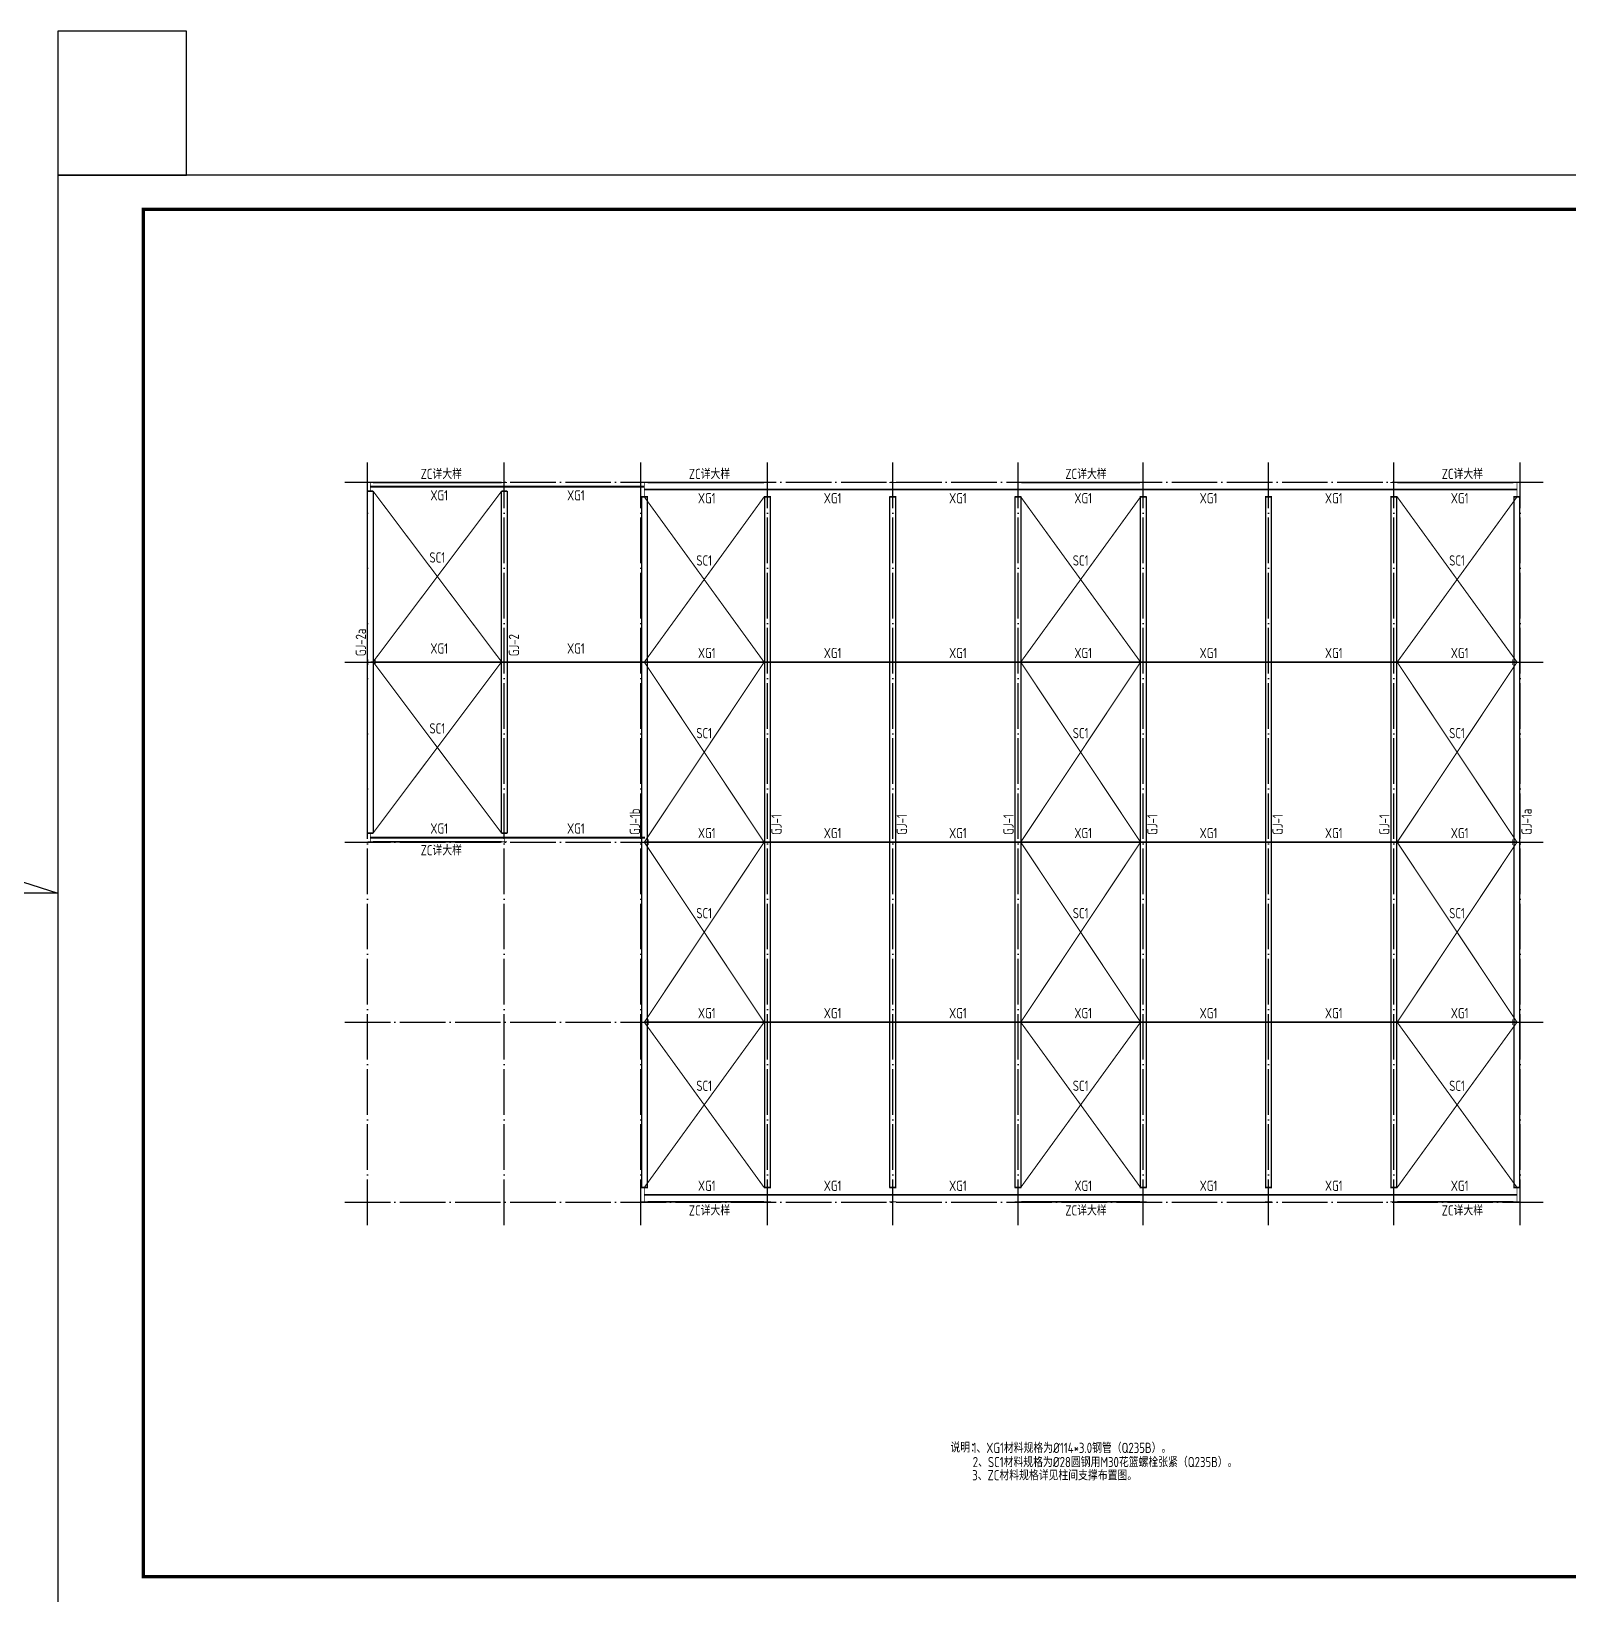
# Model space of a CAD drawing. Extents: x 9752569 to 9923256, y 1590558 to 2510207.
# Drawn here: x 9810635 to 9878127, y 1996345 to 2064945 of the extents above; entities that cross this region are included whole.
import ezdxf

# ---------------------------------------------------------------- set-up
doc = ezdxf.new("R2010")
doc.units = 0
doc.header["$LTSCALE"] = 1000
doc.header["$MEASUREMENT"] = 0
doc.linetypes.add('DOTE', pattern=[2.42, 2, -0.2, 0.02, -0.2])
for name, color, linetype in [('DOTE', 8, 'DOTE'), ('PUB_TEXT', 7, 'CONTINUOUS'), ('PUB_TITLE', 4, 'CONTINUOUS'), ('ZC', 6, 'CONTINUOUS'), ('屋面支撑', 1, 'CONTINUOUS'), ('柱', 2, 'CONTINUOUS'), ('梁', 4, 'CONTINUOUS'), ('系杆', 7, 'CONTINUOUS')]:
    doc.layers.add(name, color=color, linetype=linetype)
doc.styles.add('TSSD_DIMENSION', font='atssdeng.shx', dxfattribs={"width": 0.7, "bigfont": 'atssdchn.shx'})
doc.styles.add('TSSD_REIN', font='atssdeng.shx', dxfattribs={"width": 0.7, "bigfont": 'atssdchn.shx'})

msp = doc.modelspace()

# ---------------------------------------------------------------- hatches: boundary and pattern name
at = {"layer": '柱'}
for color, points in [(2, [(9825641.1, 2045165.1), (9825401.1, 2045165.1), (9825401.1, 2045133.1), (9825509.1, 2045133.1), (9825509.1, 2044797.1), (9825401.1, 2044797.1), (9825401.1, 2044765.1), (9825641.1, 2044765.1), (9825641.1, 2044797.1), (9825533.1, 2044797.1), (9825533.1, 2045133.1), (9825641.1, 2045133.1)]), (2, [(9831521.1, 2045165.1), (9831281.1, 2045165.1), (9831281.1, 2045133.1), (9831389.1, 2045133.1), (9831389.1, 2044797.1), (9831281.1, 2044797.1), (9831281.1, 2044765.1), (9831521.1, 2044765.1), (9831521.1, 2044797.1), (9831413.1, 2044797.1), (9831413.1, 2045133.1), (9831521.1, 2045133.1)]), (2, [(9837701.1, 2045165.1), (9837401.1, 2045165.1), (9837401.1, 2045133.1), (9837539.1, 2045133.1), (9837539.1, 2044547.1), (9837401.1, 2044547.1), (9837401.1, 2044515.1), (9837701.1, 2044515.1), (9837701.1, 2044547.1), (9837563.1, 2044547.1), (9837563.1, 2045133.1), (9837701.1, 2045133.1)]), (2, [(9843101.1, 2045165.1), (9842801.1, 2045165.1), (9842801.1, 2045133.1), (9842939.1, 2045133.1), (9842939.1, 2044547.1), (9842801.1, 2044547.1), (9842801.1, 2044515.1), (9843101.1, 2044515.1), (9843101.1, 2044547.1), (9842963.1, 2044547.1), (9842963.1, 2045133.1), (9843101.1, 2045133.1)]), (2, [(9848601.1, 2045165.1), (9848301.1, 2045165.1), (9848301.1, 2045133.1), (9848439.1, 2045133.1), (9848439.1, 2044547.1), (9848301.1, 2044547.1), (9848301.1, 2044515.1), (9848601.1, 2044515.1), (9848601.1, 2044547.1), (9848463.1, 2044547.1), (9848463.1, 2045133.1), (9848601.1, 2045133.1)]), (2, [(9854101.1, 2045165.1), (9853801.1, 2045165.1), (9853801.1, 2045133.1), (9853939.1, 2045133.1), (9853939.1, 2044547.1), (9853801.1, 2044547.1), (9853801.1, 2044515.1), (9854101.1, 2044515.1), (9854101.1, 2044547.1), (9853963.1, 2044547.1), (9853963.1, 2045133.1), (9854101.1, 2045133.1)]), (2, [(9859601.1, 2045165.1), (9859301.1, 2045165.1), (9859301.1, 2045133.1), (9859439.1, 2045133.1), (9859439.1, 2044547.1), (9859301.1, 2044547.1), (9859301.1, 2044515.1), (9859601.1, 2044515.1), (9859601.1, 2044547.1), (9859463.1, 2044547.1), (9859463.1, 2045133.1), (9859601.1, 2045133.1)]), (2, [(9865101.1, 2045165.1), (9864801.1, 2045165.1), (9864801.1, 2045133.1), (9864939.1, 2045133.1), (9864939.1, 2044547.1), (9864801.1, 2044547.1), (9864801.1, 2044515.1), (9865101.1, 2044515.1), (9865101.1, 2044547.1), (9864963.1, 2044547.1), (9864963.1, 2045133.1), (9865101.1, 2045133.1)]), (2, [(9870601.1, 2045165.1), (9870301.1, 2045165.1), (9870301.1, 2045133.1), (9870439.1, 2045133.1), (9870439.1, 2044547.1), (9870301.1, 2044547.1), (9870301.1, 2044515.1), (9870601.1, 2044515.1), (9870601.1, 2044547.1), (9870463.1, 2044547.1), (9870463.1, 2045133.1), (9870601.1, 2045133.1)]), (2, [(9876001.1, 2045165.1), (9875701.1, 2045165.1), (9875701.1, 2045133.1), (9875839.1, 2045133.1), (9875839.1, 2044547.1), (9875701.1, 2044547.1), (9875701.1, 2044515.1), (9876001.1, 2044515.1), (9876001.1, 2044547.1), (9875863.1, 2044547.1), (9875863.1, 2045133.1), (9876001.1, 2045133.1)]), (3, [(9825401.1, 2037385.1), (9825401.1, 2037145.1), (9825433.1, 2037145.1), (9825433.1, 2037253.1), (9825719.1, 2037253.1), (9825719.1, 2037145.1), (9825751.1, 2037145.1), (9825751.1, 2037385.1), (9825719.1, 2037385.1), (9825719.1, 2037277.1), (9825433.1, 2037277.1), (9825433.1, 2037385.1)]), (3, [(9876001.1, 2037385.1), (9876001.1, 2037145.1), (9875969.1, 2037145.1), (9875969.1, 2037253.1), (9875683.1, 2037253.1), (9875683.1, 2037145.1), (9875651.1, 2037145.1), (9875651.1, 2037385.1), (9875683.1, 2037385.1), (9875683.1, 2037277.1), (9875969.1, 2037277.1), (9875969.1, 2037385.1)]), (2, [(9825641.1, 2029765.1), (9825401.1, 2029765.1), (9825401.1, 2029733.1), (9825509.1, 2029733.1), (9825509.1, 2029397.1), (9825401.1, 2029397.1), (9825401.1, 2029365.1), (9825641.1, 2029365.1), (9825641.1, 2029397.1), (9825533.1, 2029397.1), (9825533.1, 2029733.1), (9825641.1, 2029733.1)]), (2, [(9831521.1, 2029765.1), (9831281.1, 2029765.1), (9831281.1, 2029733.1), (9831389.1, 2029733.1), (9831389.1, 2029397.1), (9831281.1, 2029397.1), (9831281.1, 2029365.1), (9831521.1, 2029365.1), (9831521.1, 2029397.1), (9831413.1, 2029397.1), (9831413.1, 2029733.1), (9831521.1, 2029733.1)]), (3, [(9837401.1, 2029485.1), (9837401.1, 2029245.1), (9837433.1, 2029245.1), (9837433.1, 2029353.1), (9837719.1, 2029353.1), (9837719.1, 2029245.1), (9837751.1, 2029245.1), (9837751.1, 2029485.1), (9837719.1, 2029485.1), (9837719.1, 2029377.1), (9837433.1, 2029377.1), (9837433.1, 2029485.1)]), (3, [(9876001.1, 2029485.1), (9876001.1, 2029245.1), (9875969.1, 2029245.1), (9875969.1, 2029353.1), (9875683.1, 2029353.1), (9875683.1, 2029245.1), (9875651.1, 2029245.1), (9875651.1, 2029485.1), (9875683.1, 2029485.1), (9875683.1, 2029377.1), (9875969.1, 2029377.1), (9875969.1, 2029485.1)]), (3, [(9837401.1, 2021585.1), (9837401.1, 2021345.1), (9837433.1, 2021345.1), (9837433.1, 2021453.1), (9837719.1, 2021453.1), (9837719.1, 2021345.1), (9837751.1, 2021345.1), (9837751.1, 2021585.1), (9837719.1, 2021585.1), (9837719.1, 2021477.1), (9837433.1, 2021477.1), (9837433.1, 2021585.1)]), (3, [(9876001.1, 2021585.1), (9876001.1, 2021345.1), (9875969.1, 2021345.1), (9875969.1, 2021453.1), (9875683.1, 2021453.1), (9875683.1, 2021345.1), (9875651.1, 2021345.1), (9875651.1, 2021585.1), (9875683.1, 2021585.1), (9875683.1, 2021477.1), (9875969.1, 2021477.1), (9875969.1, 2021585.1)]), (2, [(9837701.1, 2013565.1), (9837401.1, 2013565.1), (9837401.1, 2013597.1), (9837539.1, 2013597.1), (9837539.1, 2014183.1), (9837401.1, 2014183.1), (9837401.1, 2014215.1), (9837701.1, 2014215.1), (9837701.1, 2014183.1), (9837563.1, 2014183.1), (9837563.1, 2013597.1), (9837701.1, 2013597.1)]), (2, [(9843101.1, 2013565.1), (9842801.1, 2013565.1), (9842801.1, 2013597.1), (9842939.1, 2013597.1), (9842939.1, 2014183.1), (9842801.1, 2014183.1), (9842801.1, 2014215.1), (9843101.1, 2014215.1), (9843101.1, 2014183.1), (9842963.1, 2014183.1), (9842963.1, 2013597.1), (9843101.1, 2013597.1)]), (2, [(9848601.1, 2013565.1), (9848301.1, 2013565.1), (9848301.1, 2013597.1), (9848439.1, 2013597.1), (9848439.1, 2014183.1), (9848301.1, 2014183.1), (9848301.1, 2014215.1), (9848601.1, 2014215.1), (9848601.1, 2014183.1), (9848463.1, 2014183.1), (9848463.1, 2013597.1), (9848601.1, 2013597.1)]), (2, [(9854101.1, 2013565.1), (9853801.1, 2013565.1), (9853801.1, 2013597.1), (9853939.1, 2013597.1), (9853939.1, 2014183.1), (9853801.1, 2014183.1), (9853801.1, 2014215.1), (9854101.1, 2014215.1), (9854101.1, 2014183.1), (9853963.1, 2014183.1), (9853963.1, 2013597.1), (9854101.1, 2013597.1)]), (2, [(9859601.1, 2013565.1), (9859301.1, 2013565.1), (9859301.1, 2013597.1), (9859439.1, 2013597.1), (9859439.1, 2014183.1), (9859301.1, 2014183.1), (9859301.1, 2014215.1), (9859601.1, 2014215.1), (9859601.1, 2014183.1), (9859463.1, 2014183.1), (9859463.1, 2013597.1), (9859601.1, 2013597.1)]), (2, [(9865101.1, 2013565.1), (9864801.1, 2013565.1), (9864801.1, 2013597.1), (9864939.1, 2013597.1), (9864939.1, 2014183.1), (9864801.1, 2014183.1), (9864801.1, 2014215.1), (9865101.1, 2014215.1), (9865101.1, 2014183.1), (9864963.1, 2014183.1), (9864963.1, 2013597.1), (9865101.1, 2013597.1)]), (2, [(9870601.1, 2013565.1), (9870301.1, 2013565.1), (9870301.1, 2013597.1), (9870439.1, 2013597.1), (9870439.1, 2014183.1), (9870301.1, 2014183.1), (9870301.1, 2014215.1), (9870601.1, 2014215.1), (9870601.1, 2014183.1), (9870463.1, 2014183.1), (9870463.1, 2013597.1), (9870601.1, 2013597.1)]), (2, [(9876001.1, 2013565.1), (9875701.1, 2013565.1), (9875701.1, 2013597.1), (9875839.1, 2013597.1), (9875839.1, 2014183.1), (9875701.1, 2014183.1), (9875701.1, 2014215.1), (9876001.1, 2014215.1), (9876001.1, 2014183.1), (9875863.1, 2014183.1), (9875863.1, 2013597.1), (9876001.1, 2013597.1)])]:
    msp.add_hatch(color=color, dxfattribs=at).paths.add_polyline_path(points)

# ---------------------------------------------------------------- linework, layer by layer
at = {"layer": 'DOTE'}
for p, q in [((9825401.1, 2012565.1), (9825401.1, 2046165.1)), ((9825401.1, 2012565.1), (9825401.1, 2046165.1)), ((9831401.1, 2012565.1), (9831401.1, 2046165.1)), ((9837401.1, 2012565.1), (9837401.1, 2046165.1)), ((9842951.1, 2012565.1), (9842951.1, 2046165.1)), ((9848451.1, 2012565.1), (9848451.1, 2046165.1)), ((9853951.1, 2012565.1), (9853951.1, 2046165.1)), ((9859451.1, 2012565.1), (9859451.1, 2046165.1)), ((9864951.1, 2012565.1), (9864951.1, 2046165.1)), ((9870451.1, 2012565.1), (9870451.1, 2046165.1)), ((9876001.1, 2012565.1), (9876001.1, 2046165.1)), ((9824401.1, 2045165.1), (9877001.1, 2045165.1)), ((9824401.1, 2045165.1), (9877001.1, 2045165.1)), ((9824401.1, 2037265.1), (9877001.1, 2037265.1)), ((9824401.1, 2029365.1), (9877001.1, 2029365.1)), ((9824401.1, 2021465.1), (9877001.1, 2021465.1)), ((9824401.1, 2013565.1), (9877001.1, 2013565.1))]:
    msp.add_line(p, q, dxfattribs=at)
at = {"layer": 'PUB_TITLE', "color": 1}
msp.add_lwpolyline([(9811805.5, 2058632.6), (9817449, 2058632.6), (9817449, 2064945), (9811805.5, 2064945)], close=True, dxfattribs=at)
at = {"layer": 'PUB_TITLE'}
msp.add_lwpolyline([(9811805.5, 1995632.6), (9923255.5, 1995632.6), (9923255.5, 2058632.6), (9811805.5, 2058632.6)], close=True, dxfattribs=at)
at = {"layer": 'PUB_TITLE', "const_width": 150}
msp.add_lwpolyline([(9815555.5, 1997132.6), (9921755.5, 1997132.6), (9921755.5, 2057132.6), (9815555.5, 2057132.6)], close=True, dxfattribs=at)
at = {"layer": 'PUB_TITLE', "color": 6}
msp.add_lwpolyline([(9803252.5, 2029865.3), (9811805.5, 2027132.6), (9752569, 2027132.6)], dxfattribs=at)
at = {"layer": 'ZC', "const_width": 80}
for points in [[(9825641.1, 2045149.1), (9831281.1, 2045149.1)], [(9837701.1, 2045149.1), (9842801.1, 2045149.1)], [(9854101.1, 2045149.1), (9859301.1, 2045149.1)], [(9870601.1, 2045149.1), (9875701.1, 2045149.1)], [(9825641.1, 2029381.1), (9831281.1, 2029381.1)], [(9837701.1, 2013581.1), (9842801.1, 2013581.1)], [(9854101.1, 2013581.1), (9859301.1, 2013581.1)], [(9870601.1, 2013581.1), (9875701.1, 2013581.1)]]:
    msp.add_lwpolyline(points, dxfattribs=at)
at = {"layer": '屋面支撑', "const_width": 50}
for points in [[(9831281.1, 2044765.1), (9825641.1, 2037277.1), (9831281.1, 2029765.1)], [(9825641.1, 2044765.1), (9831281.1, 2037277.1), (9825641.1, 2029765.1)], [(9842806.1, 2044515.1), (9837546.1, 2037265.1), (9842806.1, 2029365.1), (9837546.1, 2021465.1), (9842806.1, 2014215.1)], [(9837546.1, 2044515.1), (9842806.1, 2037265.1), (9837546.1, 2029365.1), (9842806.1, 2021465.1), (9837546.1, 2014215.1)], [(9859331.1, 2044515.1), (9854071.1, 2037265.1), (9859331.1, 2029365.1), (9854071.1, 2021465.1), (9859331.1, 2014215.1)], [(9854071.1, 2044515.1), (9859331.1, 2037265.1), (9854071.1, 2029365.1), (9859331.1, 2021465.1), (9854071.1, 2014215.1)], [(9875856.1, 2044515.1), (9870596.1, 2037265.1), (9875856.1, 2029365.1), (9870596.1, 2021465.1), (9875856.1, 2014215.1)], [(9870596.1, 2044515.1), (9875856.1, 2037265.1), (9870596.1, 2029365.1), (9875856.1, 2021465.1), (9870596.1, 2014215.1)]]:
    msp.add_lwpolyline(points, dxfattribs=at)
at = {"layer": '柱', "color": 2, "const_width": 5}
for points in [[(9825641.1, 2045165.1), (9825401.1, 2045165.1), (9825401.1, 2045133.1), (9825509.1, 2045133.1), (9825509.1, 2044797.1), (9825401.1, 2044797.1), (9825401.1, 2044765.1), (9825641.1, 2044765.1), (9825641.1, 2044797.1), (9825533.1, 2044797.1), (9825533.1, 2045133.1), (9825641.1, 2045133.1)], [(9831521.1, 2045165.1), (9831281.1, 2045165.1), (9831281.1, 2045133.1), (9831389.1, 2045133.1), (9831389.1, 2044797.1), (9831281.1, 2044797.1), (9831281.1, 2044765.1), (9831521.1, 2044765.1), (9831521.1, 2044797.1), (9831413.1, 2044797.1), (9831413.1, 2045133.1), (9831521.1, 2045133.1)], [(9837701.1, 2045165.1), (9837401.1, 2045165.1), (9837401.1, 2045133.1), (9837539.1, 2045133.1), (9837539.1, 2044547.1), (9837401.1, 2044547.1), (9837401.1, 2044515.1), (9837701.1, 2044515.1), (9837701.1, 2044547.1), (9837563.1, 2044547.1), (9837563.1, 2045133.1), (9837701.1, 2045133.1)], [(9843101.1, 2045165.1), (9842801.1, 2045165.1), (9842801.1, 2045133.1), (9842939.1, 2045133.1), (9842939.1, 2044547.1), (9842801.1, 2044547.1), (9842801.1, 2044515.1), (9843101.1, 2044515.1), (9843101.1, 2044547.1), (9842963.1, 2044547.1), (9842963.1, 2045133.1), (9843101.1, 2045133.1)], [(9848601.1, 2045165.1), (9848301.1, 2045165.1), (9848301.1, 2045133.1), (9848439.1, 2045133.1), (9848439.1, 2044547.1), (9848301.1, 2044547.1), (9848301.1, 2044515.1), (9848601.1, 2044515.1), (9848601.1, 2044547.1), (9848463.1, 2044547.1), (9848463.1, 2045133.1), (9848601.1, 2045133.1)], [(9854101.1, 2045165.1), (9853801.1, 2045165.1), (9853801.1, 2045133.1), (9853939.1, 2045133.1), (9853939.1, 2044547.1), (9853801.1, 2044547.1), (9853801.1, 2044515.1), (9854101.1, 2044515.1), (9854101.1, 2044547.1), (9853963.1, 2044547.1), (9853963.1, 2045133.1), (9854101.1, 2045133.1)], [(9859601.1, 2045165.1), (9859301.1, 2045165.1), (9859301.1, 2045133.1), (9859439.1, 2045133.1), (9859439.1, 2044547.1), (9859301.1, 2044547.1), (9859301.1, 2044515.1), (9859601.1, 2044515.1), (9859601.1, 2044547.1), (9859463.1, 2044547.1), (9859463.1, 2045133.1), (9859601.1, 2045133.1)], [(9865101.1, 2045165.1), (9864801.1, 2045165.1), (9864801.1, 2045133.1), (9864939.1, 2045133.1), (9864939.1, 2044547.1), (9864801.1, 2044547.1), (9864801.1, 2044515.1), (9865101.1, 2044515.1), (9865101.1, 2044547.1), (9864963.1, 2044547.1), (9864963.1, 2045133.1), (9865101.1, 2045133.1)], [(9870601.1, 2045165.1), (9870301.1, 2045165.1), (9870301.1, 2045133.1), (9870439.1, 2045133.1), (9870439.1, 2044547.1), (9870301.1, 2044547.1), (9870301.1, 2044515.1), (9870601.1, 2044515.1), (9870601.1, 2044547.1), (9870463.1, 2044547.1), (9870463.1, 2045133.1), (9870601.1, 2045133.1)], [(9876001.1, 2045165.1), (9875701.1, 2045165.1), (9875701.1, 2045133.1), (9875839.1, 2045133.1), (9875839.1, 2044547.1), (9875701.1, 2044547.1), (9875701.1, 2044515.1), (9876001.1, 2044515.1), (9876001.1, 2044547.1), (9875863.1, 2044547.1), (9875863.1, 2045133.1), (9876001.1, 2045133.1)], [(9825641.1, 2029765.1), (9825401.1, 2029765.1), (9825401.1, 2029733.1), (9825509.1, 2029733.1), (9825509.1, 2029397.1), (9825401.1, 2029397.1), (9825401.1, 2029365.1), (9825641.1, 2029365.1), (9825641.1, 2029397.1), (9825533.1, 2029397.1), (9825533.1, 2029733.1), (9825641.1, 2029733.1)], [(9831521.1, 2029765.1), (9831281.1, 2029765.1), (9831281.1, 2029733.1), (9831389.1, 2029733.1), (9831389.1, 2029397.1), (9831281.1, 2029397.1), (9831281.1, 2029365.1), (9831521.1, 2029365.1), (9831521.1, 2029397.1), (9831413.1, 2029397.1), (9831413.1, 2029733.1), (9831521.1, 2029733.1)], [(9837701.1, 2013565.1), (9837401.1, 2013565.1), (9837401.1, 2013597.1), (9837539.1, 2013597.1), (9837539.1, 2014183.1), (9837401.1, 2014183.1), (9837401.1, 2014215.1), (9837701.1, 2014215.1), (9837701.1, 2014183.1), (9837563.1, 2014183.1), (9837563.1, 2013597.1), (9837701.1, 2013597.1)], [(9843101.1, 2013565.1), (9842801.1, 2013565.1), (9842801.1, 2013597.1), (9842939.1, 2013597.1), (9842939.1, 2014183.1), (9842801.1, 2014183.1), (9842801.1, 2014215.1), (9843101.1, 2014215.1), (9843101.1, 2014183.1), (9842963.1, 2014183.1), (9842963.1, 2013597.1), (9843101.1, 2013597.1)], [(9848601.1, 2013565.1), (9848301.1, 2013565.1), (9848301.1, 2013597.1), (9848439.1, 2013597.1), (9848439.1, 2014183.1), (9848301.1, 2014183.1), (9848301.1, 2014215.1), (9848601.1, 2014215.1), (9848601.1, 2014183.1), (9848463.1, 2014183.1), (9848463.1, 2013597.1), (9848601.1, 2013597.1)], [(9854101.1, 2013565.1), (9853801.1, 2013565.1), (9853801.1, 2013597.1), (9853939.1, 2013597.1), (9853939.1, 2014183.1), (9853801.1, 2014183.1), (9853801.1, 2014215.1), (9854101.1, 2014215.1), (9854101.1, 2014183.1), (9853963.1, 2014183.1), (9853963.1, 2013597.1), (9854101.1, 2013597.1)], [(9859601.1, 2013565.1), (9859301.1, 2013565.1), (9859301.1, 2013597.1), (9859439.1, 2013597.1), (9859439.1, 2014183.1), (9859301.1, 2014183.1), (9859301.1, 2014215.1), (9859601.1, 2014215.1), (9859601.1, 2014183.1), (9859463.1, 2014183.1), (9859463.1, 2013597.1), (9859601.1, 2013597.1)], [(9865101.1, 2013565.1), (9864801.1, 2013565.1), (9864801.1, 2013597.1), (9864939.1, 2013597.1), (9864939.1, 2014183.1), (9864801.1, 2014183.1), (9864801.1, 2014215.1), (9865101.1, 2014215.1), (9865101.1, 2014183.1), (9864963.1, 2014183.1), (9864963.1, 2013597.1), (9865101.1, 2013597.1)], [(9870601.1, 2013565.1), (9870301.1, 2013565.1), (9870301.1, 2013597.1), (9870439.1, 2013597.1), (9870439.1, 2014183.1), (9870301.1, 2014183.1), (9870301.1, 2014215.1), (9870601.1, 2014215.1), (9870601.1, 2014183.1), (9870463.1, 2014183.1), (9870463.1, 2013597.1), (9870601.1, 2013597.1)], [(9876001.1, 2013565.1), (9875701.1, 2013565.1), (9875701.1, 2013597.1), (9875839.1, 2013597.1), (9875839.1, 2014183.1), (9875701.1, 2014183.1), (9875701.1, 2014215.1), (9876001.1, 2014215.1), (9876001.1, 2014183.1), (9875863.1, 2014183.1), (9875863.1, 2013597.1), (9876001.1, 2013597.1)]]:
    msp.add_lwpolyline(points, close=True, dxfattribs=at)
at = {"layer": '柱', "color": 3, "const_width": 5}
for points in [[(9825401.1, 2037385.1), (9825401.1, 2037145.1), (9825433.1, 2037145.1), (9825433.1, 2037253.1), (9825719.1, 2037253.1), (9825719.1, 2037145.1), (9825751.1, 2037145.1), (9825751.1, 2037385.1), (9825719.1, 2037385.1), (9825719.1, 2037277.1), (9825433.1, 2037277.1), (9825433.1, 2037385.1)], [(9876001.1, 2037385.1), (9876001.1, 2037145.1), (9875969.1, 2037145.1), (9875969.1, 2037253.1), (9875683.1, 2037253.1), (9875683.1, 2037145.1), (9875651.1, 2037145.1), (9875651.1, 2037385.1), (9875683.1, 2037385.1), (9875683.1, 2037277.1), (9875969.1, 2037277.1), (9875969.1, 2037385.1)], [(9837401.1, 2029485.1), (9837401.1, 2029245.1), (9837433.1, 2029245.1), (9837433.1, 2029353.1), (9837719.1, 2029353.1), (9837719.1, 2029245.1), (9837751.1, 2029245.1), (9837751.1, 2029485.1), (9837719.1, 2029485.1), (9837719.1, 2029377.1), (9837433.1, 2029377.1), (9837433.1, 2029485.1)], [(9876001.1, 2029485.1), (9876001.1, 2029245.1), (9875969.1, 2029245.1), (9875969.1, 2029353.1), (9875683.1, 2029353.1), (9875683.1, 2029245.1), (9875651.1, 2029245.1), (9875651.1, 2029485.1), (9875683.1, 2029485.1), (9875683.1, 2029377.1), (9875969.1, 2029377.1), (9875969.1, 2029485.1)], [(9837401.1, 2021585.1), (9837401.1, 2021345.1), (9837433.1, 2021345.1), (9837433.1, 2021453.1), (9837719.1, 2021453.1), (9837719.1, 2021345.1), (9837751.1, 2021345.1), (9837751.1, 2021585.1), (9837719.1, 2021585.1), (9837719.1, 2021477.1), (9837433.1, 2021477.1), (9837433.1, 2021585.1)], [(9876001.1, 2021585.1), (9876001.1, 2021345.1), (9875969.1, 2021345.1), (9875969.1, 2021453.1), (9875683.1, 2021453.1), (9875683.1, 2021345.1), (9875651.1, 2021345.1), (9875651.1, 2021585.1), (9875683.1, 2021585.1), (9875683.1, 2021477.1), (9875969.1, 2021477.1), (9875969.1, 2021585.1)]]:
    msp.add_lwpolyline(points, close=True, dxfattribs=at)
at = {"layer": '梁'}
for points in [[(9825641.1, 2029765.1), (9825401.1, 2029765.1), (9825401.1, 2044765.1), (9825641.1, 2044765.1)], [(9831521.1, 2029765.1), (9831281.1, 2029765.1), (9831281.1, 2044765.1), (9831521.1, 2044765.1)], [(9837671.1, 2014215.1), (9837431.1, 2014215.1), (9837431.1, 2044515.1), (9837671.1, 2044515.1)], [(9843071.1, 2014215.1), (9842831.1, 2014215.1), (9842831.1, 2044515.1), (9843071.1, 2044515.1)], [(9848571.1, 2014215.1), (9848331.1, 2014215.1), (9848331.1, 2044515.1), (9848571.1, 2044515.1)], [(9854071.1, 2014215.1), (9853831.1, 2014215.1), (9853831.1, 2044515.1), (9854071.1, 2044515.1)], [(9859571.1, 2014215.1), (9859331.1, 2014215.1), (9859331.1, 2044515.1), (9859571.1, 2044515.1)], [(9865071.1, 2014215.1), (9864831.1, 2014215.1), (9864831.1, 2044515.1), (9865071.1, 2044515.1)], [(9870571.1, 2014215.1), (9870331.1, 2014215.1), (9870331.1, 2044515.1), (9870571.1, 2044515.1)], [(9875971.1, 2014215.1), (9875731.1, 2014215.1), (9875731.1, 2044515.1), (9875971.1, 2044515.1)]]:
    msp.add_lwpolyline(points, close=True, dxfattribs=at)
at = {"layer": '系杆', "color": 3, "const_width": 80}
for points in [[(9825533.1, 2044965.1), (9837539.1, 2044965.1)], [(9837563.1, 2044840.1), (9875839.1, 2044840.1)], [(9825533.1, 2037265.1), (9875839.1, 2037265.1)], [(9825533.1, 2029565.1), (9837576.1, 2029565.1)], [(9837563.1, 2029365.1), (9875839.1, 2029365.1)], [(9837563.1, 2021465.1), (9875839.1, 2021465.1)], [(9837563.1, 2013890.1), (9875839.1, 2013890.1)]]:
    msp.add_lwpolyline(points, dxfattribs=at)

# ---------------------------------------------------------------- texts
at = {"layer": 'PUB_TEXT', "style": 'TSSD_DIMENSION', "width": 0.8}
for s, p in [('说明：', (9850988.2, 2002586.1)), ('1、XG1材料规格为%%C114*3.0钢管（Q235B）。', (9851954.6, 2002562.9)), ('2、SC1材料规格为%%C28圆钢用M30花篮螺栓张紧（Q235B）。', (9851963.9, 2001942.6)), ('3、ZC材料规格详见柱间支撑布置图。', (9851941.4, 2001363.4))]:
    msp.add_text(s, height=450, dxfattribs=at).set_placement(p)
at = {"layer": 'ZC', "style": 'TSSD_REIN', "width": 0.8}
for p in [(9827728.1, 2045295.7), (9839503.1, 2045295.7), (9856028.1, 2045295.7), (9872553.1, 2045295.7), (9827728.1, 2028784.4), (9839503.1, 2012984.4), (9856028.1, 2012984.4), (9872553.1, 2012984.4)]:
    msp.add_text('ZC详大样', height=450, dxfattribs=at).set_placement(p)
at = {"layer": '屋面支撑', "style": 'TSSD_REIN', "width": 0.8}
for p in [(9828114.9, 2041631.5), (9839829.9, 2041500.5), (9856354.9, 2041500.5), (9872879.9, 2041500.5), (9828114.9, 2034131.5), (9839829.9, 2033925.5), (9856354.9, 2033925.5), (9872879.9, 2033925.5), (9839829.9, 2026025.5), (9856354.9, 2026025.5), (9872879.9, 2026025.5), (9839829.9, 2018450.5), (9856354.9, 2018450.5), (9872879.9, 2018450.5)]:
    msp.add_text('SC1', height=450, dxfattribs=at).set_placement(p)
at = {"layer": '梁', "color": 2, "style": 'TSSD_REIN', "width": 0.8}
for s, p in [('GJ-2a', (9825327.6, 2037525.3)), ('GJ-2', (9832048.6, 2037525.3)), ('GJ-1b', (9837357.6, 2029686)), ('GJ-1a', (9876504.2, 2029686)), ('GJ-1', (9843574.2, 2029686)), ('GJ-1', (9849074.2, 2029686)), ('GJ-1', (9853757.6, 2029686)), ('GJ-1', (9860074.2, 2029686)), ('GJ-1', (9865574.2, 2029686)), ('GJ-1', (9870257.6, 2029686))]:
    msp.add_text(s, height=450, rotation=90, dxfattribs=at).set_placement(p)
at = {"layer": '系杆', "color": 3, "style": 'TSSD_REIN', "width": 0.8}
for p in [(9828157.4, 2044357.5), (9834157.4, 2044357.5), (9839901.5, 2044232.5), (9845426.5, 2044232.5), (9850926.5, 2044232.5), (9856426.5, 2044232.5), (9861926.5, 2044232.5), (9867426.5, 2044232.5), (9872951.5, 2044232.5), (9828157.4, 2037639.9), (9834157.4, 2037639.9), (9839901.5, 2037439.9), (9845426.5, 2037439.9), (9850926.5, 2037439.9), (9856426.5, 2037439.9), (9861926.5, 2037439.9), (9867426.5, 2037439.9), (9872951.5, 2037439.9), (9828157.4, 2029739.9), (9834157.4, 2029739.9), (9839901.5, 2029539.9), (9845426.5, 2029539.9), (9850926.5, 2029539.9), (9856426.5, 2029539.9), (9861926.5, 2029539.9), (9867426.5, 2029539.9), (9872951.5, 2029539.9), (9839901.5, 2021639.9), (9845426.5, 2021639.9), (9850926.5, 2021639.9), (9856426.5, 2021639.9), (9861926.5, 2021639.9), (9867426.5, 2021639.9), (9872951.5, 2021639.9), (9839901.5, 2014064.9), (9845426.5, 2014064.9), (9850926.5, 2014064.9), (9856426.5, 2014064.9), (9861926.5, 2014064.9), (9867426.5, 2014064.9), (9872951.5, 2014064.9)]:
    msp.add_text('XG1', height=450, dxfattribs=at).set_placement(p)

doc.saveas('drawing.dxf')
